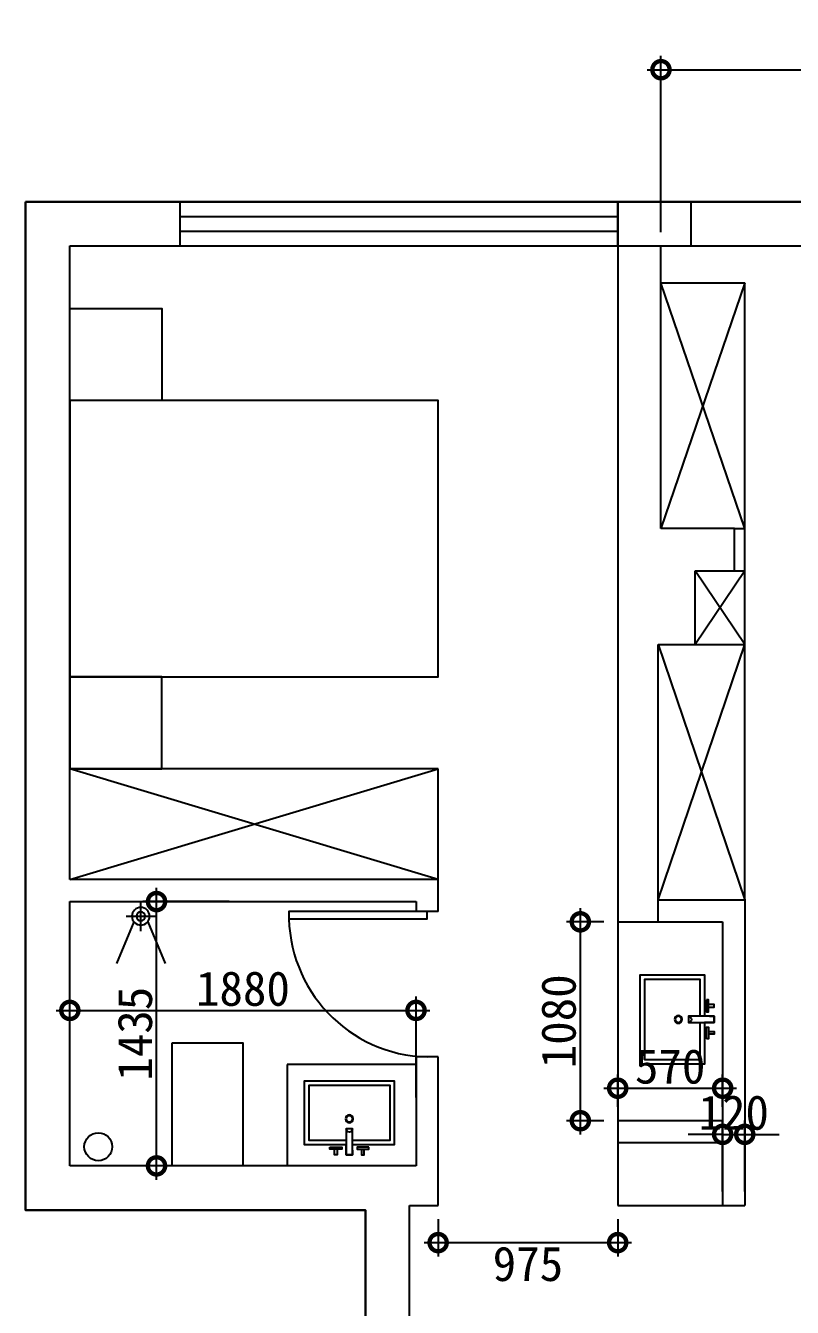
# Model space of a CAD drawing. Header units: millimetres. Extents: x -33522418 to 16198808, y -126322335 to -58690945.
# Drawn here: x -15901070 to -15896907, y -63958164 to -63951205 of the extents above; entities that cross this region are included whole.
import ezdxf

# ---------------------------------------------------------------- set-up
doc = ezdxf.new("R2010")
doc.units = ezdxf.units.MM
doc.header["$LTSCALE"] = 10
doc.header["$PDMODE"] = 3
doc.layers.add('LAYER4', color=7, linetype='Continuous')
doc.styles.get("Standard").update_dxf_attribs({"font": 'simkai.ttf'})
doc.dimstyles.new('75', dxfattribs={"dimscale": 75, "dimtxt": 2.5, "dimasz": 2.5, "dimexe": 1, "dimexo": 1, "dimgap": 0.3, "dimtad": 2, "dimdec": 0, "dimtxsty": 'Standard', "dimblk": 'DOTSMALL', "dimcen": 0.7, "dimdle": 1, "dimclrd": 1, "dimclre": 1, "dimclrt": 2, "dimadec": 0, "dimazin": 0, "dimtfac": 1, "dimtdec": 0, "dimtix": 1, "dimtmove": 2, "dimatfit": 3, "dimldrblk": 'DOTSMALL', "dimfxl": 1, "dimarcsym": 0})

# ---------------------------------------------------------------- blocks, each defined once
blk = doc.blocks.new('_DotSmall')
at = {"color": 0, "linetype": 'ByBlock', "const_width": 0.5}
blk.add_lwpolyline([(-0.0625, 0, 1), (0.0625, 0, 1)], format="xyb", close=True, dxfattribs=at)
blk = doc.blocks.new('*D812')
at = {"color": 1, "lineweight": -2, "transparency": 16777216}
for p, q in [((-15897620.4, -63952325.6), (-15897620.4, -63951369)), ((-15888665.4, -63952325.6), (-15888665.4, -63951369)), ((-15897695.4, -63951444), (-15888590.4, -63951444))]:
    blk.add_line(p, q, dxfattribs=at)
at = {"layer": 'Defpoints', "color": 0, "transparency": 16777216}
for p in [(-15888665.4, -63951444), (-15897620.4, -63952400.6), (-15888665.4, -63952400.6)]:
    blk.add_point(p, dxfattribs=at)
at = {"color": 1, "lineweight": -2, "transparency": 16777216, "xscale": 187.5, "yscale": 187.5, "zscale": 187.5, "rotation": 180}
blk.add_blockref('_DotSmall', (-15897620.4, -63951444), dxfattribs=at)
at = {"color": 1, "lineweight": -2, "transparency": 16777216, "xscale": 187.5, "yscale": 187.5, "zscale": 187.5}
blk.add_blockref('_DotSmall', (-15888665.4, -63951444), dxfattribs=at)
at = {"color": 2, "transparency": 16777216, "insert": (-15893142.9, -63951327.8), "char_height": 187.5, "attachment_point": 5}
blk.add_mtext('8955', dxfattribs=at)
blk = doc.blocks.new('ly01')
for p, q in [((0, -200), (0, 0)), ((-47.6, -136.6), (-165.9, -419.3)), ((100, -100), (-100, -100)), ((47.6, -136.6), (165.9, -419.3))]:
    blk.add_line(p, q)
blk.add_circle((0, -100), 60)
at = {"color": 8}
blk.add_circle((0, -100), 30, dxfattribs=at)
blk = doc.blocks.new('dser55555')
at = {"ltscale": 3, "extrusion": (0, 0, -1)}
for p, q in [((752481.8, 195763.9), (752481.8, 195413.9)), ((753081.8, 195413.9), (753081.8, 195763.9)), ((752481.8, 195413.9), (752700.3, 195413.9)), ((752760.7, 195379), (752760.7, 195347.6)), ((752802.9, 195347.6), (752802.9, 195413.9)), ((752802.9, 195413.9), (753081.8, 195413.9)), ((752760.7, 195347.6), (752802.9, 195347.6))]:
    blk.add_line(p, q, dxfattribs=at)
at = {"ltscale": 3}
for points in [[(752802.9, 195413.9), (753081.8, 195413.9), (753081.8, 195843.9), (752481.8, 195843.9), (752481.8, 195413.9), (752700.3, 195413.9)], [(752802.9, 195443.9), (753051.8, 195443.9), (753051.8, 195813.9), (752511.8, 195813.9), (752511.8, 195443.9), (752760.7, 195443.9)], [(752760.7, 195390.6), (752760.7, 195521.4), (752802.9, 195521.4), (752802.9, 195347.6), (752760.7, 195347.6), (752760.7, 195390.6)], [(752700, 195385.6), (752700, 195347.6), (752682, 195347.6), (752682, 195385.6)], [(752700.3, 195413.9), (752760.7, 195413.9)], [(752863.6, 195385.6), (752863.6, 195347.6), (752881.6, 195347.6), (752881.6, 195385.6)]]:
    blk.add_lwpolyline(points, dxfattribs=at)
for points in [[(752651.3, 195399.2), (752730.7, 195399.2), (752730.7, 195385.6), (752651.3, 195385.6)], [(752912.3, 195399.2), (752832.9, 195399.2), (752832.9, 195385.6), (752912.3, 195385.6)]]:
    blk.add_lwpolyline(points, close=True, dxfattribs=at)
blk.add_circle((752781.8, 195588.9), 26, dxfattribs=at)
at = {"color": 8, "ltscale": 3}
blk.add_circle((752781.8, 195588.9), 21, dxfattribs=at)
blk.add_arc((752781.8, 195521.4), 21.1, 180, 0, dxfattribs=at)
blk = doc.blocks.new('*D813')
at = {"color": 1, "lineweight": -2, "transparency": 16777216}
for p, q in [((-15897855.4, -63957075.6), (-15897855.4, -63956899)), ((-15897285.4, -63957075.6), (-15897285.4, -63956899)), ((-15897930.4, -63956974), (-15897210.4, -63956974))]:
    blk.add_line(p, q, dxfattribs=at)
at = {"layer": 'Defpoints', "color": 0, "transparency": 16777216}
for p in [(-15897285.4, -63956974), (-15897855.4, -63957150.6), (-15897285.4, -63957150.6)]:
    blk.add_point(p, dxfattribs=at)
at = {"color": 1, "lineweight": -2, "transparency": 16777216, "xscale": 187.5, "yscale": 187.5, "zscale": 187.5, "rotation": 180}
blk.add_blockref('_DotSmall', (-15897855.4, -63956974), dxfattribs=at)
at = {"color": 1, "lineweight": -2, "transparency": 16777216, "xscale": 187.5, "yscale": 187.5, "zscale": 187.5}
blk.add_blockref('_DotSmall', (-15897285.4, -63956974), dxfattribs=at)
at = {"color": 2, "transparency": 16777216, "insert": (-15897570.4, -63956856.7), "char_height": 187.5, "attachment_point": 5}
blk.add_mtext('570', dxfattribs=at)
blk = doc.blocks.new('*D814')
at = {"color": 1, "lineweight": -2, "transparency": 16777216}
for p, q in [((-15897285.4, -63957535.6), (-15897285.4, -63957149.5)), ((-15897165.4, -63957535.6), (-15897165.4, -63957149.5)), ((-15897285.4, -63957224.5), (-15897472.9, -63957224.5)), ((-15897285.4, -63957224.5), (-15897165.4, -63957224.5)), ((-15897165.4, -63957224.5), (-15896977.9, -63957224.5))]:
    blk.add_line(p, q, dxfattribs=at)
at = {"layer": 'Defpoints', "color": 0, "transparency": 16777216}
for p in [(-15897165.4, -63957224.5), (-15897285.4, -63957610.6), (-15897165.4, -63957610.6)]:
    blk.add_point(p, dxfattribs=at)
at = {"color": 1, "lineweight": -2, "transparency": 16777216, "xscale": 187.5, "yscale": 187.5, "zscale": 187.5}
blk.add_blockref('_DotSmall', (-15897285.4, -63957224.5), dxfattribs=at)
at = {"color": 1, "lineweight": -2, "transparency": 16777216, "xscale": 187.5, "yscale": 187.5, "zscale": 187.5, "rotation": 180}
blk.add_blockref('_DotSmall', (-15897165.4, -63957224.5), dxfattribs=at)
at = {"color": 2, "transparency": 16777216, "insert": (-15897225.4, -63957107.2), "char_height": 187.5, "attachment_point": 5}
blk.add_mtext('120', dxfattribs=at)
blk = doc.blocks.new('*D815')
at = {"color": 1, "lineweight": -2, "transparency": 16777216}
for p, q in [((-15898058.1, -63957225.6), (-15898058.1, -63955995.6)), ((-15897930.4, -63956070.6), (-15898133.1, -63956070.6)), ((-15897930.4, -63957150.6), (-15898133.1, -63957150.6))]:
    blk.add_line(p, q, dxfattribs=at)
at = {"layer": 'Defpoints', "color": 0, "transparency": 16777216}
for p in [(-15898058.1, -63956070.6), (-15897855.4, -63956070.6), (-15897855.4, -63957150.6)]:
    blk.add_point(p, dxfattribs=at)
at = {"color": 1, "lineweight": -2, "transparency": 16777216, "xscale": 187.5, "yscale": 187.5, "zscale": 187.5}
for p, rotation in [((-15898058.1, -63956070.6), 90), ((-15898058.1, -63957150.6), 270)]:
    blk.add_blockref('_DotSmall', p, dxfattribs=dict(at, rotation=rotation))
at = {"color": 2, "transparency": 16777216, "insert": (-15898175.4, -63956610.6), "char_height": 187.5, "attachment_point": 5, "rotation": 90}
blk.add_mtext('1080', dxfattribs=at)
blk = doc.blocks.new('*D816')
at = {"color": 1, "lineweight": -2, "transparency": 16777216}
for p, q in [((-15900830.4, -63956782), (-15900830.4, -63956476.5)), ((-15898950.4, -63957025), (-15898950.4, -63956476.5)), ((-15900905.4, -63956551.5), (-15898875.4, -63956551.5))]:
    blk.add_line(p, q, dxfattribs=at)
at = {"layer": 'Defpoints', "color": 0, "transparency": 16777216}
for p in [(-15898950.4, -63956551.5), (-15900830.4, -63956857), (-15898950.4, -63957100)]:
    blk.add_point(p, dxfattribs=at)
at = {"color": 1, "lineweight": -2, "transparency": 16777216, "xscale": 187.5, "yscale": 187.5, "zscale": 187.5, "rotation": 180}
blk.add_blockref('_DotSmall', (-15900830.4, -63956551.5), dxfattribs=at)
at = {"color": 1, "lineweight": -2, "transparency": 16777216, "xscale": 187.5, "yscale": 187.5, "zscale": 187.5}
blk.add_blockref('_DotSmall', (-15898950.4, -63956551.5), dxfattribs=at)
at = {"color": 2, "transparency": 16777216, "insert": (-15899890.4, -63956434.2), "char_height": 187.5, "attachment_point": 5}
blk.add_mtext('1880', dxfattribs=at)
blk = doc.blocks.new('*D817')
at = {"color": 1, "lineweight": -2, "transparency": 16777216}
for p, q in [((-15900359.7, -63957470.6), (-15900359.7, -63955885.6)), ((-15899965.4, -63955960.6), (-15900434.7, -63955960.6)), ((-15899965.4, -63957395.6), (-15900434.7, -63957395.6))]:
    blk.add_line(p, q, dxfattribs=at)
at = {"layer": 'Defpoints', "color": 0, "transparency": 16777216}
for p in [(-15900359.7, -63955960.6), (-15899890.4, -63955960.6), (-15899890.4, -63957395.6)]:
    blk.add_point(p, dxfattribs=at)
at = {"color": 1, "lineweight": -2, "transparency": 16777216, "xscale": 187.5, "yscale": 187.5, "zscale": 187.5}
for p, rotation in [((-15900359.7, -63955960.6), 90), ((-15900359.7, -63957395.6), 270)]:
    blk.add_blockref('_DotSmall', p, dxfattribs=dict(at, rotation=rotation))
at = {"color": 2, "transparency": 16777216, "insert": (-15900476, -63956678.1), "char_height": 187.5, "attachment_point": 5, "rotation": 90}
blk.add_mtext('1435', dxfattribs=at)
blk = doc.blocks.new('*D818')
at = {"color": 1, "lineweight": -2, "transparency": 16777216}
for p, q in [((-15898830.4, -63957685.6), (-15898830.4, -63957887.3)), ((-15897855.4, -63957685.6), (-15897855.4, -63957887.3)), ((-15898905.4, -63957812.3), (-15897780.4, -63957812.3))]:
    blk.add_line(p, q, dxfattribs=at)
at = {"layer": 'Defpoints', "color": 0, "transparency": 16777216}
for p in [(-15898830.4, -63957610.6), (-15897855.4, -63957610.6), (-15897855.4, -63957812.3)]:
    blk.add_point(p, dxfattribs=at)
at = {"color": 1, "lineweight": -2, "transparency": 16777216, "xscale": 187.5, "yscale": 187.5, "zscale": 187.5, "rotation": 180}
blk.add_blockref('_DotSmall', (-15898830.4, -63957812.3), dxfattribs=at)
at = {"color": 1, "lineweight": -2, "transparency": 16777216, "xscale": 187.5, "yscale": 187.5, "zscale": 187.5}
blk.add_blockref('_DotSmall', (-15897855.4, -63957812.3), dxfattribs=at)
at = {"color": 2, "transparency": 16777216, "insert": (-15898342.9, -63957928.6), "char_height": 187.5, "attachment_point": 5}
blk.add_mtext('975', dxfattribs=at)

msp = doc.modelspace()

# ---------------------------------------------------------------- linework, layer by layer
for p, q in [((-15901070.4, -63957635.6), (-15901070.4, -63952160.6)), ((-15901070.4, -63952160.6), (-15900230.4, -63952160.6)), ((-15900230.4, -63952400.6), (-15900230.4, -63952160.6)), ((-15897855.4, -63952400.6), (-15897855.4, -63952160.6)), ((-15897855.4, -63952160.6), (-15888445.4, -63952160.6)), ((-15900830.4, -63955840.6), (-15900830.4, -63952400.6)), ((-15900830.4, -63952400.6), (-15900230.4, -63952400.6)), ((-15897855.4, -63952400.6), (-15897855.4, -63956070.6)), ((-15897620.4, -63953935.6), (-15897620.4, -63952400.6)), ((-15897620.4, -63952400.6), (-15888665.4, -63952400.6)), ((-15897620.4, -63952600.6), (-15897165.4, -63952600.6)), ((-15897220.4, -63953935.6), (-15897620.4, -63953935.6)), ((-15897220.4, -63954165.6), (-15897220.4, -63953935.6)), ((-15897435.4, -63954565.6), (-15897435.4, -63954165.6)), ((-15897435.4, -63954165.6), (-15897220.4, -63954165.6)), ((-15897635.4, -63956070.6), (-15897635.4, -63954565.6)), ((-15897635.4, -63954565.6), (-15897435.4, -63954565.6)), ((-15898830.4, -63955240.6), (-15900830.4, -63955240.6)), ((-15898830.4, -63955840.6), (-15900830.4, -63955840.6)), ((-15898830.4, -63956014.4), (-15898830.4, -63955840.6)), ((-15900830.4, -63957395.6), (-15900830.4, -63955960.6)), ((-15900830.4, -63955960.6), (-15898950.4, -63955960.6)), ((-15898950.4, -63955960.6), (-15898950.4, -63956014.4)), ((-15898830.4, -63956014.4), (-15898950.4, -63956014.4)), ((-15897855.4, -63956070.6), (-15897635.4, -63956070.6)), ((-15898830.4, -63956804.4), (-15898950.4, -63956804.4)), ((-15898950.4, -63956804.4), (-15898950.4, -63957395.6)), ((-15898830.4, -63957610.6), (-15898830.4, -63956804.4)), ((-15899650.4, -63956845.6), (-15899650.4, -63957395.6)), ((-15898950.4, -63956845.6), (-15899650.4, -63956845.6)), ((-15898950.4, -63957395.6), (-15900830.4, -63957395.6)), ((-15899225.4, -63957635.6), (-15901070.4, -63957635.6)), ((-15899225.4, -63958310.6), (-15899225.4, -63957635.6)), ((-15898985.4, -63958310.6), (-15898985.4, -63957610.6)), ((-15898985.4, -63957610.6), (-15898830.4, -63957610.6))]:
    msp.add_line(p, q)
at = {"color": 3}
for p, q in [((-15900230.4, -63952160.6), (-15897855.4, -63952160.6)), ((-15900230.4, -63952240.6), (-15897855.4, -63952240.6)), ((-15900230.4, -63952320.6), (-15897855.4, -63952320.6)), ((-15900230.4, -63952400.6), (-15897855.4, -63952400.6)), ((-15897165.4, -63952600.6), (-15897620.4, -63953935.6)), ((-15897165.4, -63953935.6), (-15897620.4, -63952600.6)), ((-15897165.4, -63955950.6), (-15897165.4, -63952600.6)), ((-15897220.4, -63953935.6), (-15897165.4, -63953935.6)), ((-15897165.4, -63954565.6), (-15897435.4, -63954165.6)), ((-15897165.4, -63954165.6), (-15897435.4, -63954565.6)), ((-15897220.4, -63954165.6), (-15897165.4, -63954165.6)), ((-15897635.4, -63954565.6), (-15897165.4, -63954565.6)), ((-15897635.4, -63954565.6), (-15897165.4, -63955950.6)), ((-15897635.4, -63955950.6), (-15897165.4, -63954565.6)), ((-15900830.4, -63955840.6), (-15898830.4, -63955240.6)), ((-15898830.4, -63955840.6), (-15900830.4, -63955240.6)), ((-15898830.4, -63955840.6), (-15898830.4, -63955240.6)), ((-15897635.4, -63955950.6), (-15897165.4, -63955950.6)), ((-15897165.4, -63955950.6), (-15897165.4, -63957610.6)), ((-15897855.4, -63956070.6), (-15897635.4, -63956070.6)), ((-15897855.4, -63956070.6), (-15897855.4, -63957610.6)), ((-15897635.4, -63956070.6), (-15897285.4, -63956070.6)), ((-15897285.4, -63956070.6), (-15897285.4, -63957610.6)), ((-15897285.4, -63957150.6), (-15897855.4, -63957150.6)), ((-15897285.4, -63957270.6), (-15897855.4, -63957270.6)), ((-15897855.4, -63957610.6), (-15897165.4, -63957610.6))]:
    msp.add_line(p, q, dxfattribs=at)
msp.add_lwpolyline([(-15901070.4, -63952160.6), (-15901070.4, -63957635.6), (-15899225.4, -63957635.6), (-15899225.4, -63959845.6), (-15897490.4, -63959845.6), (-15897490.4, -63962425.6), (-15884080.4, -63962425.6), (-15884080.4, -63954145.6), (-15888445.4, -63954145.6), (-15888445.4, -63952160.6), (-15901070.4, -63952160.6)], dxfattribs=at)
for points in [[(-15897855.4, -63952400.6), (-15897456.2, -63952400.6), (-15897456.2, -63952160.6), (-15897855.4, -63952160.6)], [(-15900830.4, -63952740.6), (-15900330.4, -63952740.6), (-15900330.4, -63953240.6), (-15900830.4, -63953240.6)], [(-15900830.4, -63953240.6), (-15900830.4, -63954740.6), (-15898830.4, -63954740.6), (-15898830.4, -63953240.6)], [(-15900830.4, -63955240.6), (-15900330.4, -63955240.6), (-15900330.4, -63954740.6), (-15900830.4, -63954740.6)], [(-15898890.4, -63956014.4), (-15899640.4, -63956014.4), (-15899640.4, -63956054.4), (-15898890.4, -63956054.4)], [(-15900275.6, -63956728), (-15899890.4, -63956728), (-15899890.4, -63957395.6), (-15900275.6, -63957395.6)]]:
    msp.add_lwpolyline(points, close=True, dxfattribs=at)
msp.add_circle((-15900676, -63957292), 75.7, dxfattribs=at)
msp.add_arc((-15898870.4, -63956034.4), 770.3, 178.51213, 268.51213, dxfattribs=at)

# ---------------------------------------------------------------- block references
at = {"layer": 'LAYER4', "lineweight": -2, "xscale": -0.7999999999883585, "yscale": 0.7999999999883585, "zscale": 0.7999999999883585}
msp.add_blockref('ly01', (-15900445.1, -63955960.6), dxfattribs=at)
at = {"layer": 'LAYER4', "lineweight": -2, "xscale": -0.8099999999976719, "yscale": 0.8099999999976719, "zscale": 0.81}
for p, rotation in [((-15739099.2, -63346847.3), 89.99999868244801), ((-15289559, -64115567.2), 359.999998682448)]:
    msp.add_blockref('dser55555', p, dxfattribs=dict(at, rotation=rotation))

# ---------------------------------------------------------------- dimensions: what is measured, and where the dimension line sits
at = {"color": 3}
for base, p1, p2, picture, middle in [((-15888665.4, -63951444), (-15897620.4, -63952400.6), (-15888665.4, -63952400.6), '*D812', (-15893142.9, -63951327.8)), ((-15898950.4, -63956551.5), (-15900830.4, -63956857), (-15898950.4, -63957100), '*D816', (-15899890.4, -63956434.2)), ((-15897285.4, -63956974), (-15897855.4, -63957150.6), (-15897285.4, -63957150.6), '*D813', (-15897570.4, -63956856.7)), ((-15897165.4, -63957224.5), (-15897285.4, -63957610.6), (-15897165.4, -63957610.6), '*D814', (-15897225.4, -63957107.2)), ((-15897855.4, -63957812.3), (-15898830.4, -63957610.6), (-15897855.4, -63957610.6), '*D818', (-15898342.9, -63957928.6))]:
    dim = msp.add_linear_dim(base=base, p1=p1, p2=p2, dimstyle='75', dxfattribs=at)
    dim.commit()
    dim.dimension.update_dxf_attribs({"geometry": picture, "text_midpoint": middle})
for base, p1, p2, picture, middle in [((-15900359.7, -63955960.6), (-15899890.4, -63957395.6), (-15899890.4, -63955960.6), '*D817', (-15900476, -63956678.1)), ((-15898058.1, -63956070.6), (-15897855.4, -63957150.6), (-15897855.4, -63956070.6), '*D815', (-15898175.4, -63956610.6))]:
    dim = msp.add_linear_dim(base=base, p1=p1, p2=p2, angle=90, dimstyle='75', dxfattribs=at)
    dim.commit()
    dim.dimension.update_dxf_attribs({"geometry": picture, "text_midpoint": middle})

doc.saveas('drawing.dxf')
